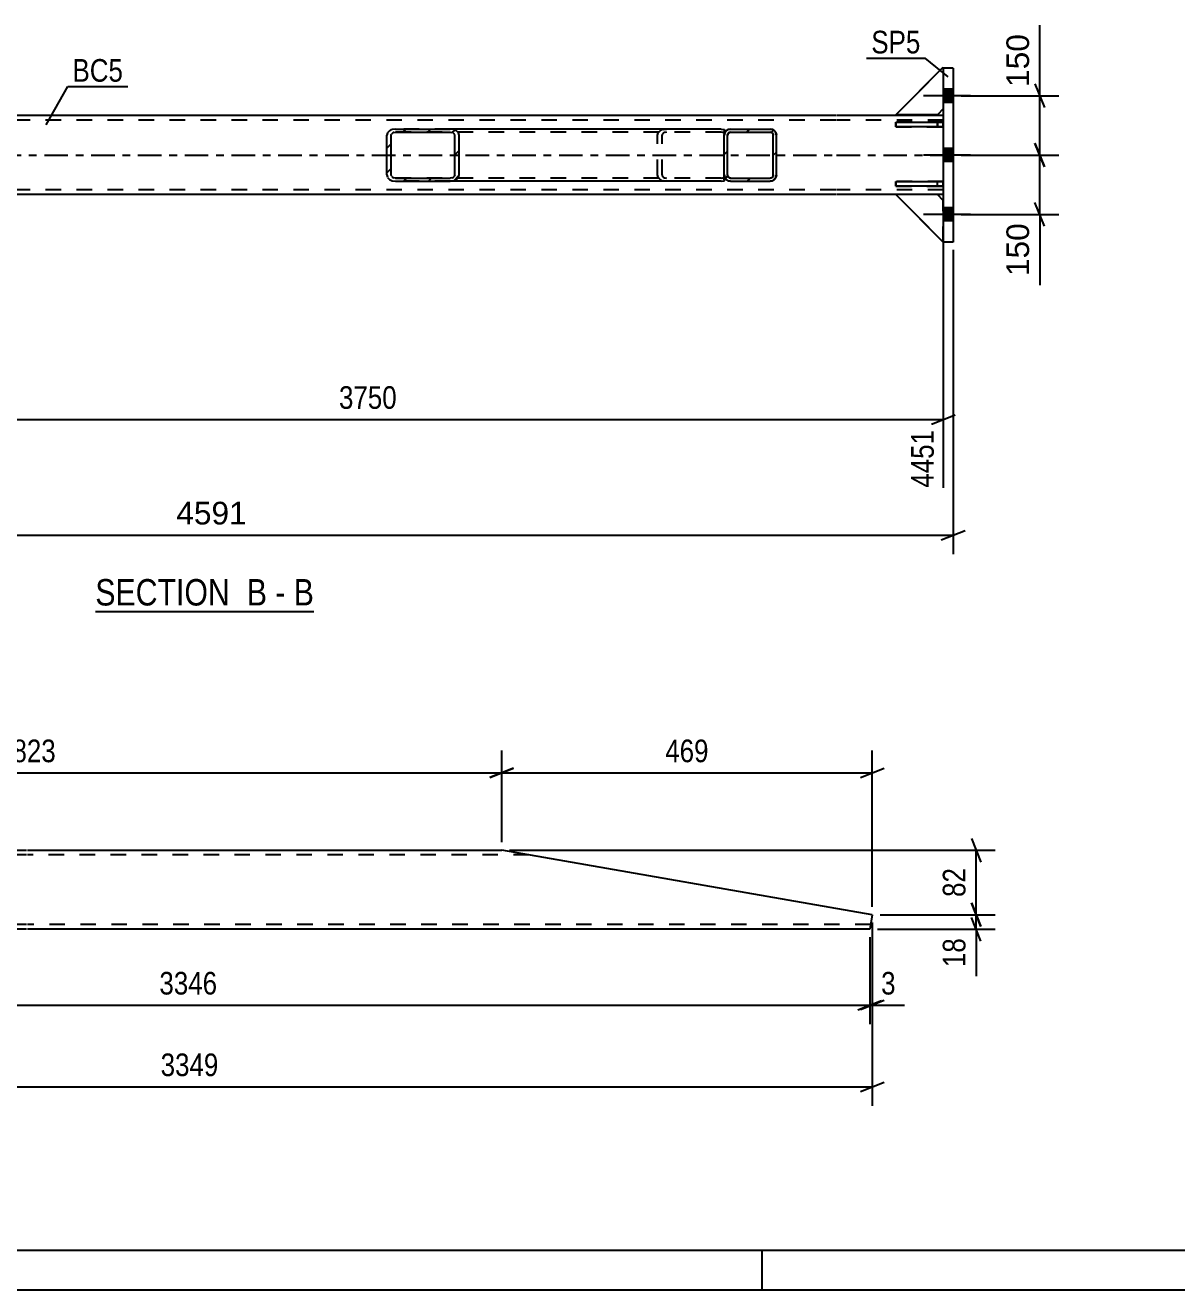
# Model space of a CAD drawing. Header units: millimetres. Extents: x 0 to 841, y 0 to 594.
# Drawn here: x 117.8 to 263.4, y 0 to 159.9 of the extents above; entities that cross this region are included whole.
import ezdxf

# ---------------------------------------------------------------- set-up
doc = ezdxf.new("R2010")
doc.units = ezdxf.units.MM
doc.linetypes.add('DXK_LINE_DOT2', pattern=[3.9198, 1.9599, -1.9599])
doc.linetypes.add('DXK_LINE_DOT3', pattern=[5.9187, 2.979, -0.9799, 0.9799, -0.9799])
doc.styles.add('Arial', font='arial.ttf', dxfattribs={"height": 0.2})
doc.styles.add('Arial Narrow', font='ARIALN.TTF', dxfattribs={"height": 0.2})

# ---------------------------------------------------------------- blocks, each defined once
blk = doc.blocks.new('Unknown-814407374-1129')
at = {"color": 5, "linetype": 'Continuous'}
for p, q in [((5, 5), (836, 5)), ((211, 0), (211, 5)), ((0, 0), (841, 0))]:
    blk.add_line(p, q, dxfattribs=at)
blk = doc.blocks.new('Unknown-814407374-17 - 3832')
at = {"color": 6, "linetype": 'Continuous'}
blk.add_line((126.65, 85.78), (154.3, 85.78), dxfattribs=at)
at = {"color": 0, "linetype": 'Continuous'}
for points in [[(144.76, 86.53), (144.76, 90.03), (126.65, 90.03), (126.65, 86.53)], [(148.36, 86.53), (148.36, 90.03), (145.81, 90.03), (145.81, 86.53)], [(150.69, 86.53), (150.69, 90.03), (149.41, 90.03), (149.41, 86.53)], [(154.3, 86.53), (154.3, 90.03), (151.74, 90.03), (151.74, 86.53)]]:
    blk.add_wipeout(points, dxfattribs=at)
at = {"color": 7, "linetype": 'Continuous', "style": 'Arial Narrow'}
for s, p in [('SECTION ', (126.65, 86.53)), ('B', (145.81, 86.53)), ('B', (151.74, 86.53)), ('-', (149.41, 86.53))]:
    blk.add_text(s, height=3.34, dxfattribs=at).set_placement(p)
blk = doc.blocks.new('Part-814407374-3980 - 3832')
at = {"linetype": 'Continuous'}
h = blk.add_hatch(dxfattribs=at)
h.set_pattern_fill('', scale=0.7, style=0, pattern_type=0)
h.set_pattern_definition([(45, (171.976, 140.2461), (-1.57154, 1.57154), [])])
h.paths.add_polyline_path([(171.55, 140.19), (171.98, 140.25), (172.34, 140.42), (172.57, 140.68), (172.66, 140.99), (172.66, 145.99), (172.57, 146.29), (172.34, 146.55), (171.98, 146.72), (171.55, 146.79), (164.63, 146.79), (164.21, 146.72), (163.85, 146.55), (163.61, 146.29), (163.53, 145.99), (163.53, 140.99), (163.61, 140.68), (163.85, 140.42), (164.21, 140.25), (164.63, 140.19)])
h.paths.add_polyline_path([(164.42, 140.62), (164.24, 140.7), (164.12, 140.83), (164.08, 140.99), (164.08, 145.99), (164.12, 146.14), (164.24, 146.27), (164.42, 146.35), (164.63, 146.39), (171.55, 146.39), (171.76, 146.35), (171.94, 146.27), (172.06, 146.14), (172.11, 145.99), (172.11, 140.99), (172.06, 140.83), (171.94, 140.7), (171.76, 140.62), (171.55, 140.59), (164.63, 140.59)])
at = {"color": 2, "linetype": 'Continuous'}
for p, q in [((163.61, 146.29), (163.53, 145.99)), ((163.53, 140.99), (163.53, 145.99)), ((164.08, 145.99), (164.12, 146.14)), ((164.08, 140.99), (164.08, 145.99)), ((164.63, 146.79), (164.21, 146.72)), ((164.42, 146.35), (164.63, 146.39)), ((164.63, 146.79), (171.55, 146.79)), ((164.63, 146.39), (171.55, 146.39)), ((205.8, 146.79), (171.55, 146.79)), ((171.98, 146.72), (171.55, 146.79)), ((171.55, 146.39), (171.76, 146.35)), ((172.06, 146.14), (172.11, 145.99)), ((172.11, 140.99), (172.11, 145.99)), ((172.66, 145.99), (172.57, 146.29)), ((172.66, 140.99), (172.66, 145.99)), ((205.8, 146.79), (206.22, 146.72)), ((206.21, 146.25), (206.22, 146.72)), ((206.22, 146.72), (206.21, 146.55)), ((206.21, 146.55), (206.21, 146.29)), ((206.21, 146.29), (206.21, 145.99)), ((163.53, 140.99), (163.61, 140.68)), ((164.12, 140.83), (164.08, 140.99)), ((172.11, 140.99), (172.06, 140.83)), ((172.57, 140.68), (172.66, 140.99)), ((206.21, 140.42), (206.21, 140.99)), ((206.22, 140.25), (206.21, 140.72)), ((164.21, 140.25), (164.63, 140.19)), ((164.63, 140.59), (164.42, 140.62)), ((164.63, 140.59), (171.55, 140.59)), ((164.63, 140.19), (171.55, 140.19)), ((171.76, 140.62), (171.55, 140.59)), ((171.55, 140.19), (171.98, 140.25)), ((205.8, 140.19), (171.55, 140.19)), ((205.8, 140.19), (206.22, 140.25)), ((206.22, 140.25), (206.21, 140.42))]:
    blk.add_line(p, q, dxfattribs=at)
at = {"color": 7, "linetype": 'DXK_LINE_DOT2'}
for p, q in [((171.55, 146.79), (164.63, 146.79)), ((205.8, 146.39), (164.63, 146.39)), ((197.78, 145.99), (197.86, 146.29)), ((197.78, 140.99), (197.78, 145.99)), ((198.37, 146.14), (198.33, 145.99)), ((198.33, 140.99), (198.33, 145.99)), ((198.46, 146.72), (198.88, 146.79)), ((198.88, 146.39), (198.67, 146.35)), ((206.01, 146.35), (205.8, 146.39)), ((206.19, 146.27), (206.01, 146.35)), ((206.21, 146.25), (206.19, 146.27)), ((206.21, 140.99), (206.21, 145.99)), ((197.86, 140.68), (197.78, 140.99)), ((198.33, 140.99), (198.37, 140.83)), ((206.19, 140.7), (206.21, 140.72)), ((205.8, 140.59), (164.63, 140.59)), ((171.55, 140.19), (164.63, 140.19)), ((198.88, 140.19), (198.46, 140.25)), ((198.67, 140.62), (198.88, 140.59)), ((205.8, 140.59), (206.01, 140.62)), ((206.01, 140.62), (206.19, 140.7))]:
    blk.add_line(p, q, dxfattribs=at)
at = {"color": 2, "linetype": 'Continuous'}
for centre, radius, start, end in [((164.46, 145.75), 1.01, 104.3889, 147.3288), ((164.55, 145.87), 0.505, 104.3889, 147.3288), ((171.64, 145.87), 0.505, 32.6712, 75.6111), ((171.73, 145.75), 1.01, 32.6712, 75.6111), ((164.55, 141.1), 0.505, 212.6712, 255.6111), ((171.64, 141.1), 0.505, 284.3889, 327.3288), ((164.46, 141.22), 1.01, 212.6712, 255.6111), ((171.73, 141.22), 1.01, 284.3889, 327.3288)]:
    blk.add_arc(centre, radius, start, end, dxfattribs=at)
at = {"color": 7, "linetype": 'DXK_LINE_DOT2'}
for centre, radius, start, end in [((198.71, 145.75), 1.01, 104.3889, 147.3288), ((198.8, 145.87), 0.505, 104.3889, 147.3288), ((198.8, 141.1), 0.505, 212.6712, 255.6111), ((198.71, 141.22), 1.01, 212.6712, 255.6111)]:
    blk.add_arc(centre, radius, start, end, dxfattribs=at)
blk = doc.blocks.new('Part-814407374-3909 - 3832')
at = {"color": 7, "linetype": 'DXK_LINE_DOT2'}
for p, q in [((233.16, 138.49), (227.91, 138.49)), ((227.91, 138.49), (233.91, 132.49)), ((233.91, 137.74), (233.16, 138.49)), ((233.91, 132.49), (233.91, 137.74))]:
    blk.add_line(p, q, dxfattribs=at)
blk = doc.blocks.new('Bolt-814407374-3851 - 3832')
at = {"linetype": 'Continuous'}
for points in [[(233.91, 151.81), (233.91, 150.16), (235.16, 150.16), (235.16, 151.81)], [(233.91, 151.81), (233.91, 150.16), (235.16, 150.16), (235.16, 151.81)], [(233.91, 151.81), (233.91, 150.16), (235.16, 150.16), (235.16, 151.81)], [(233.91, 151.81), (233.91, 150.16), (235.16, 150.16), (235.16, 151.81)], [(233.91, 144.31), (233.91, 142.66), (235.16, 142.66), (235.16, 144.31)], [(233.91, 144.31), (233.91, 142.66), (235.16, 142.66), (235.16, 144.31)], [(233.91, 136.81), (233.91, 135.16), (235.16, 135.16), (235.16, 136.81)], [(233.91, 136.81), (233.91, 135.16), (235.16, 135.16), (235.16, 136.81)], [(233.91, 136.81), (233.91, 135.16), (235.16, 135.16), (235.16, 136.81)], [(233.91, 136.81), (233.91, 135.16), (235.16, 135.16), (235.16, 136.81)]]:
    blk.add_hatch(color=1, dxfattribs=at).paths.add_polyline_path(points)
at = {"color": 1, "linetype": 'Continuous'}
for p, q in [((237.36, 150.99), (231.41, 150.99)), ((237.36, 150.99), (231.41, 150.99)), ((237.36, 150.99), (231.41, 150.99)), ((237.36, 150.99), (231.41, 150.99)), ((235.16, 151.81), (233.91, 151.81)), ((235.16, 151.81), (233.91, 151.81)), ((235.16, 151.81), (233.91, 151.81)), ((235.16, 151.81), (233.91, 151.81)), ((235.16, 150.16), (233.91, 150.16)), ((235.16, 150.16), (233.91, 150.16)), ((235.16, 150.16), (233.91, 150.16)), ((235.16, 150.16), (233.91, 150.16)), ((235.16, 144.31), (233.91, 144.31)), ((235.16, 144.31), (233.91, 144.31)), ((237.36, 143.49), (231.41, 143.49)), ((237.36, 143.49), (231.41, 143.49)), ((235.16, 142.66), (233.91, 142.66)), ((235.16, 142.66), (233.91, 142.66)), ((237.36, 135.99), (231.41, 135.99)), ((237.36, 135.99), (231.41, 135.99)), ((237.36, 135.99), (231.41, 135.99)), ((237.36, 135.99), (231.41, 135.99)), ((235.16, 136.81), (233.91, 136.81)), ((235.16, 136.81), (233.91, 136.81)), ((235.16, 136.81), (233.91, 136.81)), ((235.16, 136.81), (233.91, 136.81)), ((235.16, 135.16), (233.91, 135.16)), ((235.16, 135.16), (233.91, 135.16)), ((235.16, 135.16), (233.91, 135.16)), ((235.16, 135.16), (233.91, 135.16))]:
    blk.add_line(p, q, dxfattribs=at)
blk = doc.blocks.new('Part-814407374-3912 - 3832')
at = {"color": 7, "linetype": 'DXK_LINE_DOT2'}
for p, q in [((233.16, 138.49), (227.91, 138.49)), ((227.91, 138.49), (233.91, 132.49)), ((233.91, 137.74), (233.16, 138.49)), ((233.91, 132.49), (233.91, 137.74))]:
    blk.add_line(p, q, dxfattribs=at)
blk = doc.blocks.new('Part-814407374-3885 - 3832')
at = {"color": 2, "linetype": 'Continuous'}
for p, q in [((227.91, 139.55), (227.91, 140.15)), ((227.91, 140.15), (233.91, 140.15)), ((233.91, 139.55), (227.91, 139.55)), ((233.91, 140.15), (233.91, 139.55))]:
    blk.add_line(p, q, dxfattribs=at)
at = {"color": 7, "linetype": 'DXK_LINE_DOT2'}
blk.add_line((233.16, 139.55), (233.16, 140.15), dxfattribs=at)
blk = doc.blocks.new('Part-814407374-3888 - 3832')
at = {"color": 2, "linetype": 'Continuous'}
for p, q in [((227.91, 147.05), (227.91, 147.65)), ((227.91, 147.65), (233.91, 147.65)), ((233.91, 147.65), (233.91, 147.05)), ((233.91, 147.05), (227.91, 147.05))]:
    blk.add_line(p, q, dxfattribs=at)
at = {"color": 7, "linetype": 'DXK_LINE_DOT2'}
blk.add_line((233.16, 147.05), (233.16, 147.65), dxfattribs=at)
blk = doc.blocks.new('Part-814407374-3891 - 3832')
at = {"color": 7, "linetype": 'DXK_LINE_DOT2'}
for p, q in [((233.91, 140.15), (227.91, 140.15)), ((227.91, 140.15), (227.91, 139.55)), ((227.91, 139.55), (233.91, 139.55)), ((233.16, 139.55), (233.16, 140.15)), ((233.91, 139.55), (233.91, 140.15))]:
    blk.add_line(p, q, dxfattribs=at)
blk = doc.blocks.new('Part-814407374-3894 - 3832')
at = {"color": 7, "linetype": 'DXK_LINE_DOT2'}
for p, q in [((233.91, 147.65), (227.91, 147.65)), ((227.91, 147.65), (227.91, 147.05)), ((233.16, 147.65), (233.16, 147.05)), ((233.91, 147.05), (233.91, 147.65)), ((227.91, 147.05), (233.91, 147.05))]:
    blk.add_line(p, q, dxfattribs=at)
blk = doc.blocks.new('Part-814407374-3897 - 3832')
at = {"color": 2, "linetype": 'Continuous'}
for p, q in [((227.91, 148.6), (233.91, 154.6)), ((233.91, 154.6), (233.91, 154.49)), ((233.91, 149.35), (233.16, 148.6)), ((233.16, 148.6), (227.91, 148.6))]:
    blk.add_line(p, q, dxfattribs=at)
at = {"color": 7, "linetype": 'DXK_LINE_DOT2'}
blk.add_line((233.91, 154.49), (233.91, 149.35), dxfattribs=at)
blk = doc.blocks.new('Part-814407374-3900 - 3832')
at = {"color": 7, "linetype": 'DXK_LINE_DOT2'}
for p, q in [((227.91, 148.6), (233.91, 154.6)), ((233.91, 154.6), (233.91, 149.35)), ((233.91, 149.35), (233.16, 148.6)), ((233.16, 148.6), (227.91, 148.6))]:
    blk.add_line(p, q, dxfattribs=at)
blk = doc.blocks.new('Part-814407374-3903 - 3832')
at = {"color": 7, "linetype": 'DXK_LINE_DOT2'}
for p, q in [((227.91, 148.6), (233.91, 154.6)), ((233.91, 154.6), (233.91, 149.35)), ((233.91, 149.35), (233.16, 148.6)), ((233.16, 148.6), (227.91, 148.6))]:
    blk.add_line(p, q, dxfattribs=at)
blk = doc.blocks.new('Part-814407374-3906 - 3832')
at = {"color": 2, "linetype": 'Continuous'}
for p, q in [((233.16, 138.49), (227.91, 138.49)), ((227.91, 138.49), (233.91, 132.49)), ((233.91, 137.74), (233.16, 138.49))]:
    blk.add_line(p, q, dxfattribs=at)
at = {"color": 7, "linetype": 'DXK_LINE_DOT2'}
blk.add_line((233.91, 137.74), (233.91, 132.49), dxfattribs=at)
blk = doc.blocks.new('Part-814407374-3917 - 3832')
at = {"color": 2, "linetype": 'Continuous'}
for p, q in [((235.16, 154.49), (233.91, 154.49)), ((233.91, 154.49), (233.91, 132.49)), ((235.16, 154.49), (235.16, 132.49)), ((235.16, 132.49), (233.91, 132.49))]:
    blk.add_line(p, q, dxfattribs=at)
blk = doc.blocks.new('Part-814407374-3927 - 3832')
at = {"color": 2, "linetype": 'Continuous'}
for p, q in [((53.26, 148.49), (53.26, 147.29)), ((54.51, 148.49), (53.26, 148.49)), ((53.26, 139.69), (53.26, 147.29)), ((220.31, 148.49), (59.51, 148.49)), ((233.91, 148.49), (220.41, 148.49)), ((53.26, 138.49), (53.26, 139.69)), ((220.31, 138.49), (53.26, 138.49)), ((227.91, 138.49), (220.41, 138.49)), ((233.91, 138.49), (233.16, 138.49))]:
    blk.add_line(p, q, dxfattribs=at)
at = {"color": 7, "linetype": 'DXK_LINE_DOT2'}
for p, q in [((53.26, 148.49), (53.26, 148.13)), ((220.31, 147.89), (53.26, 147.89)), ((59.51, 148.49), (54.51, 148.49)), ((233.91, 147.89), (220.41, 147.89)), ((233.91, 148.49), (233.91, 138.49)), ((53.26, 139.69), (53.26, 138.58)), ((220.31, 139.09), (53.26, 139.09)), ((233.91, 139.09), (220.41, 139.09)), ((233.16, 138.49), (227.91, 138.49))]:
    blk.add_line(p, q, dxfattribs=at)
at = {"color": 7, "linetype": 'DXK_LINE_DOT3'}
for p, q in [((43.26, 143.49), (220.31, 143.49)), ((220.41, 143.49), (243.91, 143.49))]:
    blk.add_line(p, q, dxfattribs=at)
blk = doc.blocks.new('Part-814407374-3985 - 3832')
at = {"linetype": 'Continuous'}
h = blk.add_hatch(dxfattribs=at)
h.set_pattern_fill('', scale=0.7, style=0, pattern_type=0)
h.set_pattern_definition([(45, (212.3194, 140.2461), (-1.57154, 1.57154), [])])
h.paths.add_polyline_path([(212.01, 140.19), (212.32, 140.25), (212.58, 140.42), (212.75, 140.68), (212.81, 140.99), (212.81, 145.99), (212.75, 146.29), (212.58, 146.55), (212.32, 146.72), (212.01, 146.79), (207.01, 146.79), (206.71, 146.72), (206.45, 146.55), (206.27, 146.29), (206.21, 145.99), (206.21, 140.99), (206.27, 140.68), (206.45, 140.42), (206.71, 140.25), (207.01, 140.19)])
h.paths.add_polyline_path([(206.86, 140.62), (206.73, 140.7), (206.64, 140.83), (206.61, 140.99), (206.61, 145.99), (206.64, 146.14), (206.73, 146.27), (206.86, 146.35), (207.01, 146.39), (212.01, 146.39), (212.17, 146.35), (212.3, 146.27), (212.38, 146.14), (212.41, 145.99), (212.41, 140.99), (212.38, 140.83), (212.3, 140.7), (212.17, 140.62), (212.01, 140.59), (207.01, 140.59)])
at = {"color": 7, "linetype": 'DXK_LINE_DOT2'}
for p, q in [((206.21, 145.99), (206.27, 146.29)), ((206.21, 140.99), (206.21, 145.99)), ((206.64, 146.14), (206.61, 145.99)), ((206.61, 140.99), (206.61, 145.99)), ((206.71, 146.72), (207.01, 146.79)), ((207.01, 146.39), (206.86, 146.35)), ((207.01, 146.79), (212.01, 146.79)), ((207.01, 146.39), (212.01, 146.39)), ((212.01, 146.79), (212.32, 146.72)), ((212.17, 146.35), (212.01, 146.39)), ((212.41, 145.99), (212.38, 146.14)), ((212.41, 140.99), (212.41, 145.99)), ((212.75, 146.29), (212.81, 145.99)), ((212.81, 140.99), (212.81, 145.99)), ((206.27, 140.68), (206.21, 140.99)), ((206.61, 140.99), (206.64, 140.83)), ((212.38, 140.83), (212.41, 140.99)), ((212.81, 140.99), (212.75, 140.68)), ((207.01, 140.19), (206.71, 140.25)), ((206.86, 140.62), (207.01, 140.59)), ((207.01, 140.59), (212.01, 140.59)), ((207.01, 140.19), (212.01, 140.19)), ((212.01, 140.59), (212.17, 140.62)), ((212.32, 140.25), (212.01, 140.19))]:
    blk.add_line(p, q, dxfattribs=at)
at = {"color": 2, "linetype": 'Continuous'}
for p, q in [((206.27, 146.29), (206.21, 145.99)), ((206.21, 140.99), (206.21, 145.99)), ((206.61, 145.99), (206.64, 146.14)), ((206.61, 140.99), (206.61, 145.99)), ((207.01, 146.79), (206.71, 146.72)), ((206.86, 146.35), (207.01, 146.39)), ((207.01, 146.79), (212.01, 146.79)), ((207.01, 146.39), (212.01, 146.39)), ((212.32, 146.72), (212.01, 146.79)), ((212.01, 146.39), (212.17, 146.35)), ((212.38, 146.14), (212.41, 145.99)), ((212.41, 140.99), (212.41, 145.99)), ((212.81, 145.99), (212.75, 146.29)), ((212.81, 140.99), (212.81, 145.99)), ((206.21, 140.99), (206.27, 140.68)), ((206.64, 140.83), (206.61, 140.99)), ((212.41, 140.99), (212.38, 140.83)), ((212.75, 140.68), (212.81, 140.99)), ((206.71, 140.25), (207.01, 140.19)), ((207.01, 140.59), (206.86, 140.62)), ((207.01, 140.59), (212.01, 140.59)), ((207.01, 140.19), (212.01, 140.19)), ((212.17, 140.62), (212.01, 140.59)), ((212.01, 140.19), (212.32, 140.25))]:
    blk.add_line(p, q, dxfattribs=at)
at = {"color": 7, "linetype": 'DXK_LINE_DOT2'}
for centre, radius, start, end in [((207.01, 145.99), 0.8, 112.5, 157.5), ((207.01, 145.99), 0.4, 112.5, 157.5), ((212.01, 145.99), 0.4, 22.5, 67.5), ((212.01, 145.99), 0.8, 22.5, 67.5), ((207.01, 140.99), 0.4, 202.5, 247.5), ((212.01, 140.99), 0.4, 292.5, 337.5), ((207.01, 140.99), 0.8, 202.5, 247.5), ((212.01, 140.99), 0.8, 292.5, 337.5)]:
    blk.add_arc(centre, radius, start, end, dxfattribs=at)
at = {"color": 2, "linetype": 'Continuous'}
for centre, radius, start, end in [((207.01, 145.99), 0.8, 112.5, 157.5), ((207.01, 145.99), 0.4, 112.5, 157.5), ((212.01, 145.99), 0.4, 22.5, 67.5), ((212.01, 145.99), 0.8, 22.5, 67.5), ((207.01, 140.99), 0.4, 202.5, 247.5), ((212.01, 140.99), 0.4, 292.5, 337.5), ((207.01, 140.99), 0.8, 202.5, 247.5), ((212.01, 140.99), 0.8, 292.5, 337.5)]:
    blk.add_arc(centre, radius, start, end, dxfattribs=at)
blk = doc.blocks.new('Part-814407374-18674 - 18673')
at = {"color": 2, "linetype": 'Continuous'}
for p, q in [((57.26, 54.38), (52.2, 45.58)), ((57.26, 54.38), (57.95, 55.58)), ((57.95, 55.58), (117.95, 55.58)), ((118.05, 55.58), (178.05, 55.58)), ((224.92, 47.42), (178.05, 55.58)), ((224.92, 47.42), (224.6, 45.58)), ((117.95, 45.58), (52.2, 45.58)), ((224.6, 45.58), (118.05, 45.58))]:
    blk.add_line(p, q, dxfattribs=at)
at = {"color": 7, "linetype": 'DXK_LINE_DOT2'}
for p, q in [((117.95, 54.98), (57.6, 54.98)), ((57.74, 55.22), (57.95, 55.58)), ((181.49, 54.98), (118.05, 54.98)), ((117.95, 46.18), (52.55, 46.18)), ((224.71, 46.18), (118.05, 46.18))]:
    blk.add_line(p, q, dxfattribs=at)
blk = doc.blocks.new('StraightDimension-814407374-4121 - 3832')
at = {"color": 7, "linetype": 'Continuous'}
for p, q in [((36.19, 140.49), (37.39, 137.49)), ((37.39, 136.99), (36.19, 139.99)), ((51.96, 138.99), (33.94, 138.99)), ((163.54, 138.49), (33.94, 138.49)), ((36.79, 138.49), (36.79, 138.99))]:
    blk.add_line(p, q, dxfattribs=at)
at = {"color": 0}
blk.add_wipeout([(36.04, 137.96), (31.84, 137.96), (31.84, 133.1), (36.04, 133.1)], dxfattribs=at)
at = {"color": 7, "linetype": 'Continuous'}
blk.add_line((36.79, 138.49), (36.79, 132.58), dxfattribs=at)
blk.add_line((36.79, 138.49), (36.79, 132.58), dxfattribs=at)
at = {"color": 3, "style": 'Arial Narrow'}
blk.add_text('10', height=2.863, rotation=90.0002, dxfattribs=at).set_placement((35.44, 133.7))
blk = doc.blocks.new('StraightDimension-814407374-4115 - 3832')
at = {"color": 7, "linetype": 'Continuous'}
for p, q in [((235.16, 131.49), (235.16, 93.03)), ((47.51, 120.48), (47.51, 93.03)), ((49.01, 96.03), (46.01, 94.83)), ((233.66, 94.83), (236.66, 96.03)), ((47.51, 95.43), (235.16, 95.43))]:
    blk.add_line(p, q, dxfattribs=at)
at = {"color": 0}
blk.add_wipeout([(146.38, 96.18), (146.38, 100.38), (136.29, 100.38), (136.29, 96.18)], dxfattribs=at)
at = {"color": 3, "style": 'Arial'}
blk.add_text('4591', height=2.865, dxfattribs=at).set_placement((136.89, 96.78))
blk = doc.blocks.new('StraightDimension-814407374-4005 - 3832')
at = {"color": 7, "linetype": 'Continuous'}
for p, q in [((245.51, 152.49), (246.71, 149.49)), ((236.16, 150.99), (248.51, 150.99)), ((246.11, 143.49), (246.11, 150.99)), ((246.71, 141.99), (245.51, 144.99)), ((236.16, 143.49), (248.51, 143.49))]:
    blk.add_line(p, q, dxfattribs=at)
at = {"color": 0}
blk.add_wipeout([(245.36, 159.38), (241.16, 159.38), (241.16, 151.51), (245.36, 151.51)], dxfattribs=at)
at = {"color": 7, "linetype": 'Continuous'}
blk.add_line((246.11, 150.99), (246.11, 159.91), dxfattribs=at)
blk.add_line((246.11, 150.99), (246.11, 159.91), dxfattribs=at)
at = {"color": 3, "style": 'Arial'}
blk.add_text('150', height=2.865, rotation=90.0002, dxfattribs=at).set_placement((244.76, 152.11))
blk = doc.blocks.new('StraightDimension-814407374-3993 - 3832')
at = {"color": 7, "linetype": 'Continuous'}
for p, q in [((245.51, 144.99), (246.71, 141.99)), ((236.16, 143.49), (248.51, 143.49)), ((246.11, 135.99), (246.11, 143.49)), ((236.16, 135.99), (248.51, 135.99)), ((246.71, 134.49), (245.51, 137.49))]:
    blk.add_line(p, q, dxfattribs=at)
at = {"color": 0}
blk.add_wipeout([(245.36, 135.46), (241.16, 135.46), (241.16, 127.59), (245.36, 127.59)], dxfattribs=at)
at = {"color": 7, "linetype": 'Continuous'}
blk.add_line((246.11, 135.99), (246.11, 127.06), dxfattribs=at)
blk.add_line((246.11, 135.99), (246.11, 127.06), dxfattribs=at)
at = {"color": 3, "style": 'Arial'}
blk.add_text('150', height=2.865, rotation=90.0002, dxfattribs=at).set_placement((244.76, 128.19))
blk = doc.blocks.new('StraightDimension-814407374-21121 - 3832')
at = {"color": 7, "linetype": 'Continuous'}
for p, q in [((233.91, 137.49), (233.91, 101.43)), ((88.33, 135.84), (88.33, 103.26)), ((89.83, 110.65), (86.83, 109.45)), ((232.41, 109.45), (235.41, 110.65)), ((88.33, 110.05), (233.91, 110.05))]:
    blk.add_line(p, q, dxfattribs=at)
at = {"color": 0}
blk.add_wipeout([(165.38, 110.8), (165.38, 115), (156.87, 115), (156.87, 110.8)], dxfattribs=at)
at = {"color": 0, "linetype": 'Continuous'}
blk.add_wipeout([(233.31, 109.35), (229.11, 109.35), (229.11, 100.83), (233.31, 100.83)], dxfattribs=at)
at = {"color": 3, "style": 'Arial Narrow'}
blk.add_text('3750', height=2.863, dxfattribs=at).set_placement((157.47, 111.4))
at = {"color": 3, "linetype": 'Continuous', "style": 'Arial Narrow'}
blk.add_text('4451', height=2.863, rotation=90.0002, dxfattribs=at).set_placement((232.71, 101.43))
blk = doc.blocks.new('StraightDimension-814407374-19205 - 18673')
at = {"color": 7, "linetype": 'Continuous'}
for p, q in [((224.92, 46.42), (224.92, 33.58)), ((224.6, 44.58), (224.6, 33.58)), ((223.1, 35.38), (226.1, 36.58)), ((226.42, 36.58), (223.42, 35.38)), ((224.6, 35.98), (224.92, 35.98))]:
    blk.add_line(p, q, dxfattribs=at)
at = {"color": 0}
blk.add_wipeout([(228.48, 36.73), (228.48, 40.93), (225.45, 40.93), (225.45, 36.73)], dxfattribs=at)
at = {"color": 7, "linetype": 'Continuous'}
blk.add_line((224.92, 35.98), (229, 35.98), dxfattribs=at)
blk.add_line((224.92, 35.98), (229, 35.98), dxfattribs=at)
at = {"color": 3, "style": 'Arial Narrow'}
blk.add_text('3', height=2.86, dxfattribs=at).set_placement((226.05, 37.33))
blk = doc.blocks.new('StraightDimension-814407374-19102 - 18673')
at = {"color": 7, "linetype": 'Continuous'}
for p, q in [((178.05, 56.58), (178.05, 68.21)), ((224.92, 48.42), (224.92, 68.21)), ((179.55, 65.96), (176.55, 64.76)), ((223.42, 64.76), (226.42, 65.96)), ((178.05, 65.36), (224.92, 65.36))]:
    blk.add_line(p, q, dxfattribs=at)
at = {"color": 0}
blk.add_wipeout([(204.83, 66.11), (204.83, 70.31), (198.14, 70.31), (198.14, 66.11)], dxfattribs=at)
at = {"color": 3, "style": 'Arial Narrow'}
blk.add_text('469', height=2.863, dxfattribs=at).set_placement((198.74, 66.71))
blk = doc.blocks.new('StraightDimension-814407374-19103 - 18673')
at = {"color": 7, "linetype": 'Continuous'}
for p, q in [((57.95, 56.58), (57.95, 68.21)), ((178.05, 56.58), (178.05, 68.21)), ((59.45, 65.96), (56.45, 64.76)), ((176.55, 64.76), (179.55, 65.96)), ((57.95, 65.36), (178.05, 65.36))]:
    blk.add_line(p, q, dxfattribs=at)
at = {"color": 0}
blk.add_wipeout([(122.25, 66.11), (122.25, 70.31), (113.74, 70.31), (113.74, 66.11)], dxfattribs=at)
at = {"color": 3, "style": 'Arial Narrow'}
blk.add_text('2823', height=2.863, dxfattribs=at).set_placement((114.34, 66.71))
blk = doc.blocks.new('StraightDimension-814407374-19179 - 18673')
at = {"color": 7, "linetype": 'Continuous'}
for p, q in [((224.92, 46.42), (224.92, 23.26)), ((52.2, 44.58), (52.2, 23.26)), ((53.7, 26.26), (50.7, 25.06)), ((52.2, 25.66), (224.92, 25.66)), ((223.42, 25.06), (226.42, 26.26))]:
    blk.add_line(p, q, dxfattribs=at)
at = {"color": 0}
blk.add_wipeout([(142.82, 26.41), (142.82, 30.61), (134.31, 30.61), (134.31, 26.41)], dxfattribs=at)
at = {"color": 3, "style": 'Arial Narrow'}
blk.add_text('3349', height=2.863, dxfattribs=at).set_placement((134.91, 27.01))
blk = doc.blocks.new('StraightDimension-814407374-19203 - 18673')
at = {"color": 7, "linetype": 'Continuous'}
for p, q in [((52.2, 44.58), (52.2, 33.58)), ((224.6, 44.58), (224.6, 33.58)), ((53.7, 36.58), (50.7, 35.38)), ((52.2, 35.98), (224.6, 35.98)), ((223.1, 35.38), (226.1, 36.58))]:
    blk.add_line(p, q, dxfattribs=at)
at = {"color": 0}
blk.add_wipeout([(142.66, 36.73), (142.66, 40.93), (134.15, 40.93), (134.15, 36.73)], dxfattribs=at)
at = {"color": 3, "style": 'Arial Narrow'}
blk.add_text('3346', height=2.863, dxfattribs=at).set_placement((134.75, 37.33))
blk = doc.blocks.new('StraightDimension-814407374-19239 - 18673')
at = {"color": 7, "linetype": 'Continuous'}
for p, q in [((237.46, 57.08), (238.66, 54.08)), ((179.05, 55.58), (240.46, 55.58)), ((238.06, 47.42), (238.06, 55.58)), ((238.66, 45.92), (237.46, 48.92)), ((225.92, 47.42), (240.46, 47.42))]:
    blk.add_line(p, q, dxfattribs=at)
at = {"color": 0}
blk.add_wipeout([(237.31, 53.92), (233.11, 53.92), (233.11, 49.07), (237.31, 49.07)], dxfattribs=at)
at = {"color": 3, "style": 'Arial Narrow'}
blk.add_text('82', height=2.863, rotation=90.0002, dxfattribs=at).set_placement((236.71, 49.67))
blk = doc.blocks.new('StraightDimension-814407374-19240 - 18673')
at = {"color": 7, "linetype": 'Continuous'}
for p, q in [((237.46, 48.92), (238.66, 45.92)), ((225.92, 47.42), (240.46, 47.42)), ((238.66, 44.08), (237.46, 47.08)), ((238.06, 45.58), (238.06, 47.42)), ((225.6, 45.58), (240.46, 45.58))]:
    blk.add_line(p, q, dxfattribs=at)
at = {"color": 0}
blk.add_wipeout([(237.31, 45.05), (233.11, 45.05), (233.11, 40.2), (237.31, 40.2)], dxfattribs=at)
at = {"color": 7, "linetype": 'Continuous'}
blk.add_line((238.06, 45.58), (238.06, 39.67), dxfattribs=at)
blk.add_line((238.06, 45.58), (238.06, 39.67), dxfattribs=at)
at = {"color": 3, "style": 'Arial Narrow'}
blk.add_text('18', height=2.863, rotation=90.0002, dxfattribs=at).set_placement((236.71, 40.8))
blk = doc.blocks.new('Mark-814407374-3913 - 3832')
at = {"color": 0}
blk.add_wipeout([(231.02, 156.35), (231.02, 159.35), (224.81, 159.35), (224.81, 156.35)], dxfattribs=at)
blk.add_wipeout([(231.02, 156.35), (231.02, 159.35), (224.81, 159.35), (224.81, 156.35)], dxfattribs=at)
at = {"color": 30, "linetype": 'Continuous'}
for p in [(224.21, 155.75), (234.51, 153.39)]:
    blk.add_line(p, (231.62, 155.75), dxfattribs=at)
at = {"color": 3, "style": 'Arial Narrow'}
blk.add_text('SP5', height=2.863, dxfattribs=at).set_placement((224.81, 156.35))
blk = doc.blocks.new('Mark-814407374-3923 - 3832')
at = {"color": 0}
blk.add_wipeout([(130.15, 152.77), (130.15, 155.77), (123.76, 155.77), (123.76, 152.77)], dxfattribs=at)
blk.add_wipeout([(130.15, 152.77), (130.15, 155.77), (123.76, 155.77), (123.76, 152.77)], dxfattribs=at)
at = {"color": 30, "linetype": 'Continuous'}
for p, q in [((120.42, 147.31), (123.16, 152.17)), ((123.16, 152.17), (130.75, 152.17))]:
    blk.add_line(p, q, dxfattribs=at)
at = {"color": 3, "style": 'Arial Narrow'}
blk.add_text('BC5', height=2.863, dxfattribs=at).set_placement((123.76, 152.77))

msp = doc.modelspace()

# ---------------------------------------------------------------- block references
for name in ['Unknown-814407374-1129', 'Part-814407374-3897 - 3832', 'Part-814407374-3900 - 3832', 'Part-814407374-3903 - 3832', 'Part-814407374-3917 - 3832', 'Bolt-814407374-3851 - 3832', 'Part-814407374-3927 - 3832', 'Part-814407374-3888 - 3832', 'Part-814407374-3894 - 3832', 'Part-814407374-3980 - 3832', 'Part-814407374-3985 - 3832', 'Part-814407374-3885 - 3832', 'Part-814407374-3891 - 3832', 'Part-814407374-3909 - 3832', 'Part-814407374-3912 - 3832', 'Part-814407374-3906 - 3832', 'Part-814407374-18674 - 18673']:
    msp.add_blockref(name, (0, 0))

# ---------------------------------------------------------------- next in the draw order: block references
for name in ['StraightDimension-814407374-4005 - 3832', 'Mark-814407374-3913 - 3832', 'Mark-814407374-3923 - 3832', 'StraightDimension-814407374-4121 - 3832', 'StraightDimension-814407374-4115 - 3832', 'Unknown-814407374-17 - 3832', 'StraightDimension-814407374-19102 - 18673', 'StraightDimension-814407374-19205 - 18673']:
    msp.add_blockref(name, (0, 0))

# ---------------------------------------------------------------- next in the draw order: block references
for name in ['StraightDimension-814407374-3993 - 3832', 'StraightDimension-814407374-19103 - 18673', 'StraightDimension-814407374-19179 - 18673']:
    msp.add_blockref(name, (0, 0))

# ---------------------------------------------------------------- next in the draw order: block references
for name in ['StraightDimension-814407374-21121 - 3832', 'StraightDimension-814407374-19239 - 18673', 'StraightDimension-814407374-19203 - 18673']:
    msp.add_blockref(name, (0, 0))

# ---------------------------------------------------------------- next in the draw order: block references
msp.add_blockref('StraightDimension-814407374-19240 - 18673', (0, 0))

doc.saveas('drawing.dxf')
